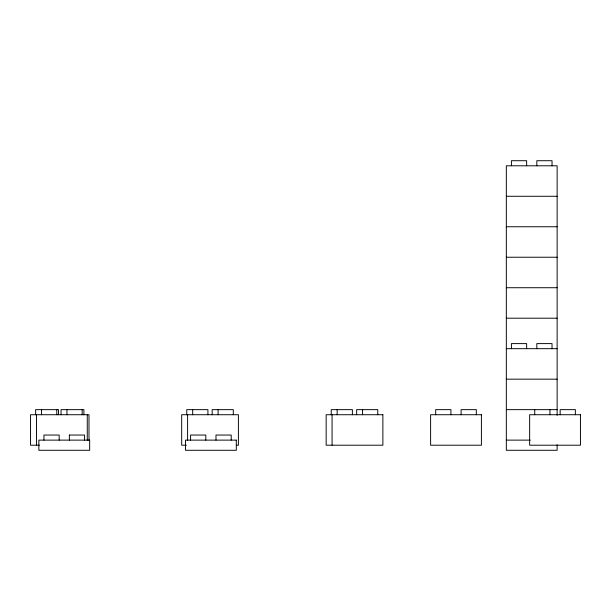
<?xml version="1.0" encoding="UTF-8"?>
<svg xmlns="http://www.w3.org/2000/svg" width="611" height="611" viewBox="0 0 611 611"><rect width="100%" height="100%" fill="white"/><g stroke="black" fill="none" stroke-linecap="round" stroke-linejoin="round"><path stroke-width="0.92" d="M506.328 196.276L557.133 196.276M506.328 226.757L557.133 226.757M506.328 257.239L557.133 257.239M506.328 287.72L557.133 287.72M506.328 318.201L557.133 318.201M506.328 348.682L557.133 348.682M506.328 379.164L557.133 379.164M506.328 409.645L557.133 409.645M69.356 435.047L84.562 435.047L84.562 440.126M506.328 440.126L530.31 440.126M39.41 445.205L30.55 445.205L30.55 414.724L88.992 414.724L88.992 440.439M186.386 445.205L181.681 445.205L181.681 414.724L238.405 414.724L238.405 445.205L236.518 445.205M575.356 414.724L575.356 409.645L560.142 409.645L560.15 414.724M557.133 415.358L557.133 165.795L506.328 165.795L506.328 450.284L557.133 450.284L557.133 444.739M552.031 165.795L552.031 160.716L536.825 160.716L536.825 165.795M552.031 348.682L552.031 343.603L536.825 343.603L536.825 348.682M549.961 409.645L549.961 414.724M534.732 409.645L534.732 414.724M526.644 165.795L526.644 160.716L511.415 160.716L511.415 165.795M526.644 348.682L526.644 343.603L511.415 343.603L511.415 348.682M476.313 414.724L476.313 409.645L461.106 409.645L461.106 414.724M450.926 414.724L450.926 409.645L435.696 409.645L435.696 414.724M377.774 414.724L377.774 409.645L356.656 409.645L356.656 414.724M362.567 409.645L362.567 414.724M352.387 414.724L352.387 409.645L331.238 409.645L331.238 414.724M337.157 409.645L337.157 414.724M332.071 414.724L332.071 445.205M233.303 414.724L233.303 409.645L212.177 409.645L212.177 414.724M231.202 440.126L231.202 435.047L215.989 435.047L215.989 440.126M218.096 409.645L218.096 414.724M207.916 414.724L207.916 409.645L186.767 409.645L186.767 414.724M205.815 440.126L205.815 435.047L190.579 435.047L190.579 440.126M192.686 409.645L192.686 414.724M187.6 414.724L187.6 440.439M87.266 414.724L87.266 440.439M83.89 414.724L83.898 409.645L61.047 409.645L61.047 414.724M82.172 409.645L82.172 414.724M69.356 435.047L69.356 440.126M66.966 409.645L66.966 414.724M59.175 440.126L59.175 435.047L43.946 435.047L43.946 440.126M58.503 414.724L58.503 409.645L35.637 409.645L35.637 414.724M56.785 409.645L56.785 414.724M41.548 409.645L41.548 414.724M36.469 414.724L36.469 445.205M382.876 414.724L326.159 414.724L326.159 445.205L382.876 445.205L382.876 414.724M481.407 414.724L430.61 414.724L430.61 445.205L481.407 445.205L481.407 414.724M580.45 414.724L529.645 414.724L529.645 445.205L580.45 445.205L580.45 414.724M89.664 440.126L38.86 440.126L38.86 450.284L89.664 450.284L89.664 440.126M236.297 440.126L185.5 440.126L185.5 450.284L236.297 450.284L236.297 440.126"/></g></svg>
